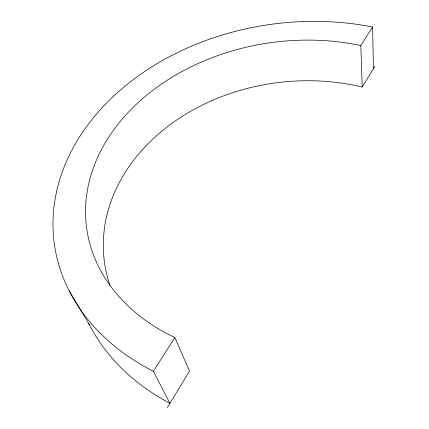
<?xml version="1.0" encoding="UTF-8"?>
<svg xmlns="http://www.w3.org/2000/svg" width="429" height="429" viewBox="0 0 429 429"><rect width="100%" height="100%" fill="white"/><g stroke="black" fill="none" stroke-linecap="round" stroke-linejoin="round"><path stroke-width="0.64" d="M167.374 407.55L189.527 371.106L174.866 337.537A207.652 158.521 -8 0 1 108.033 138.224A207.652 158.521 -8 0 1 360.827 45.554L372.635 27.011A244.868 188.138 -7.7 0 0 79.676 136.728A244.868 188.138 -7.7 0 0 153.384 371.273L169.948 403.314A229.461 184.25 -6.5 0 1 88.765 323.482M109.969 285.473A194.75 155.507 -6.9 0 1 165.546 128.174A194.75 155.507 -6.9 0 1 362.221 87.06L374.785 66.398M153.384 371.273L174.866 337.537M69.064 290.674L89.393 324.721M360.827 45.554L362.221 87.06M372.635 27.011L373.391 68.694"/></g></svg>
